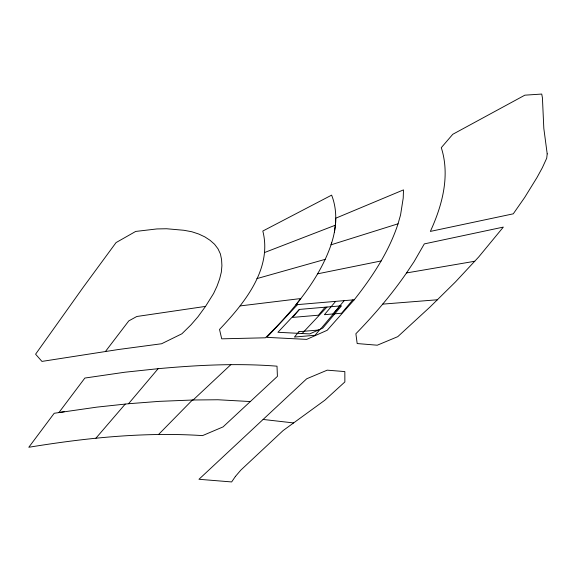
<?xml version="1.0" encoding="UTF-8"?>
<svg xmlns="http://www.w3.org/2000/svg" width="576" height="576" viewBox="0 0 576 576"><rect width="100%" height="100%" fill="white"/><g stroke="black" fill="none" stroke-linecap="round" stroke-linejoin="round"><path stroke-width="0.86" d="M334.426 232.279L335.678 222.293L335.678 218.239L403.488 189.893L403.214 198.094L400.558 214.949L398.045 223.805L330.998 244.829C336.463 228.931 337.91 211.032 331.625 195.134L262.814 231.041C272.563 269.078 243.929 303.703 219.521 329.443L221.71 338.832L265.435 337.795C278.114 325.534 290.088 312.53 300.838 298.541L240.17 305.914M331.733 242.806C324.245 265.68 311.004 286.222 295.884 304.754L354.233 299.786C372.384 276.775 388.872 251.856 398.045 223.805M205.517 306.396L213.602 293.494L217.058 286.085L219.629 278.971L221.335 272.124L221.911 265.666L221.58 259.603L220.392 253.915L218.002 248.81L214.567 244.267L210.103 240.329L204.862 236.902L198.756 234.036L191.866 231.761L183.974 230.285L166.572 228.751L156.895 228.938L135.684 231.437L116.057 242.59L83.196 287.323L35.59 354.197L41.947 361.411L118.44 349.51L161.597 343.75L181.901 333.785L191.03 324.806L197.964 316.793L205.517 306.396L136.786 316.498L128.786 320.897L105.401 351.554M406.526 272.938L414.101 261.619L424.303 243.9L503.33 227.095L478.735 256.932L455.458 281.938L430.085 306.943L397.786 336.65L377.266 345.211L357.17 343.548L355.882 333.742C374.292 314.82 391.522 294.682 406.526 272.938L474.811 261.252M299.405 309.406L277.92 332.294L309.708 333.907L322.769 328.097L341.518 305.813L299.405 309.406L292.68 317.398L318.434 315.202L325.159 307.21M335.621 301.37L324.41 314.698L341.575 313.229L352.793 299.909M332.993 313.963L344.203 300.636M320.616 329.054L340.07 305.935M128.527 403.733L158.119 368.698C197.611 365.083 237.413 363.06 277.013 366.178L277.416 376.358L223.056 426.902L202.536 435.614C144.432 431.798 86.119 437.897 28.8 447.271L54.202 413.273L96.948 407.117L128.527 403.733L159.286 401.357L193.118 399.996L230.861 364.63M95.926 438.185L125.222 404.1M354.233 299.786L327.182 330.286L306.706 339.386L266.818 337.363L297.562 304.61M302.126 333.518L326.974 307.051M158.501 434.542L192.413 400.003L217.944 399.758L250.322 401.551M264.679 252.482L335.282 225.23M256.896 278.604L325.123 259.366M317.585 273.838L381.197 260.935M64.462 411.653L58.946 412.517L84.866 378.05L124.898 372.218L158.119 368.698M382.651 304.128L437.558 299.758M263.124 419.45L293.616 422.935M547.2 153.871L546.703 158.213L542.347 167.731L536.99 177.53L524.707 197.424L513.266 213.826L430.351 231.408C442.26 205.466 450.288 175.788 441.288 147.665L452.772 134.294L524.858 95.17L541.735 94.061L542.426 97.855L543.823 128.405L547.2 153.871M235.397 476.446L231.653 481.939L198.965 479.282L306.713 378.77L327.211 370.166L344.837 371.578L344.866 381.938L324.871 400.19L283.118 430.56L240.898 470.045L235.397 476.446M298.93 331.711L294.444 337.039L315.05 335.282L319.536 329.954L298.93 331.711"/></g></svg>
